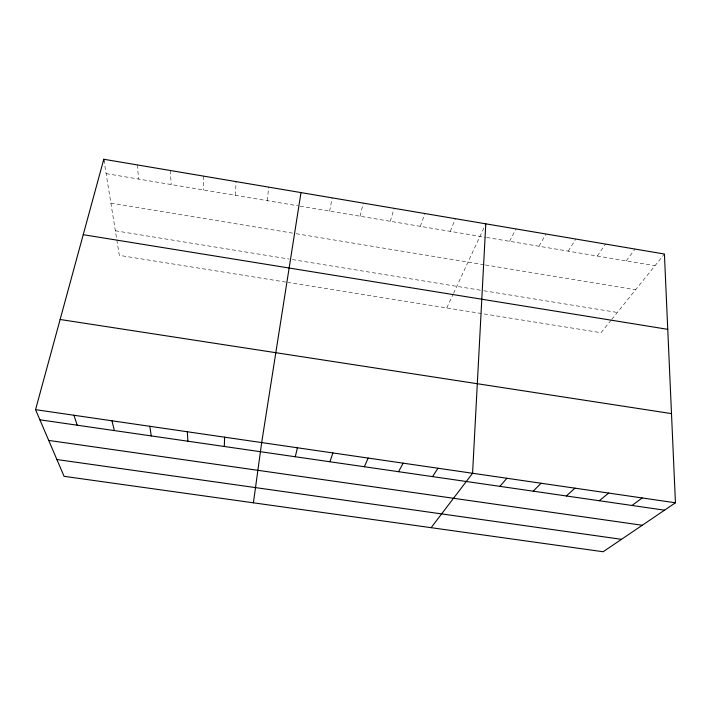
<?xml version="1.0" encoding="UTF-8"?>
<svg xmlns="http://www.w3.org/2000/svg" width="711" height="711" viewBox="0 0 711 711"><rect width="100%" height="100%" fill="white"/><g stroke="black" fill="none" stroke-linecap="round" stroke-linejoin="round"><path stroke-width="0.53" stroke-dasharray="3.56 2.67" d="M235.483 195.321L236.043 181.616M267.354 200.671L268.607 187.117M329.62 211.114L332.233 197.871M360.033 216.215L363.294 203.124M390.268 221.29L394.178 208.341M420.343 226.338L424.894 213.531M450.241 231.351L455.422 218.695M446.766 307.934L453.058 294.354M453.529 293.359L485.337 224.792M509.556 241.305L515.982 228.933M538.965 246.237L546.004 234.008M568.213 251.143L575.857 239.056M597.302 256.022L605.541 244.069M626.231 260.884L635.056 249.063M611.087 320.217L601.017 332.704L287.937 282.436M611.78 319.355L664.412 254.023M285.804 282.089L119.315 255.356L104.117 161.308M115.342 230.773L289.146 259.062M292.363 259.586L482.796 290.577M483.88 290.755L617.326 312.467M110.872 203.097L292.879 233.164M296.123 233.697L484.36 264.794M485.444 264.972L635.607 289.777M106.108 173.617L297.953 205.808M300.14 206.172L485.462 237.261M486.555 237.447L655 265.71M137.152 164.899L138.734 179.092M170.311 170.507L171.173 184.531M203.275 176.079L203.426 189.944"/><path stroke-width="1.07" d="M224.285 446.481L224.64 437.185M485.791 223.832L472.566 473.259L431.124 527.678M253.418 502.81L261.684 442.571L300.993 192.592M295.287 456.755L297.411 447.77M35.55 409.669L103.788 159.255L664.412 254.023L675.45 502.793L603.141 551.745L64.079 476.326L35.55 409.669L675.45 502.793M329.931 461.768L332.899 452.934M364.343 466.745L368.156 458.071M398.542 471.686L403.181 463.163M432.528 476.61L437.985 468.229M499.851 486.351L506.925 478.263M533.206 491.177L541.062 483.231M566.347 495.967L574.977 488.164M599.284 500.731L608.678 493.07M632.008 505.468L642.175 497.949M56.889 459.537L621.485 539.32M48.712 440.42L642.264 525.26M39.887 419.801L664.545 510.178M60.124 319.488L671.495 413.615M83.231 234.683L667.753 329.335M73.891 415.242L77.259 425.214M111.965 420.788L114.382 430.582M103.788 159.255L104.117 161.308M149.781 426.289L151.265 435.914M187.331 431.755L187.891 441.211"/></g></svg>
